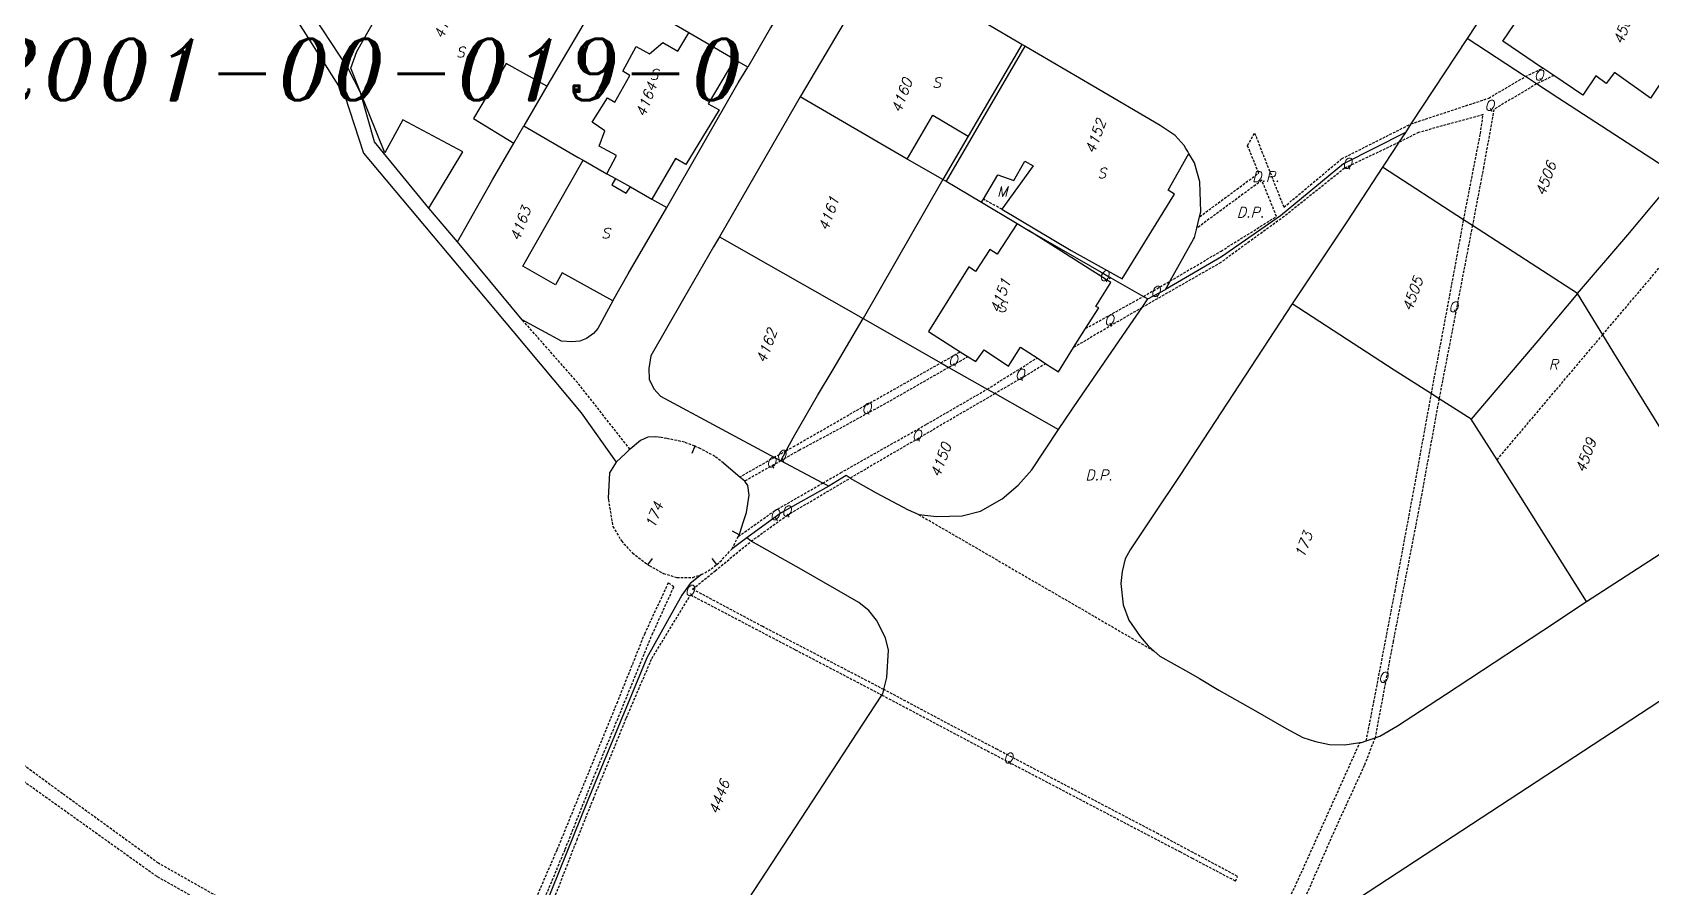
# Model space of a CAD drawing. Extents: x -334462 to -332769, y -29481 to -26664.
# Drawn here: x -333769.2 to -333611.1, y -29179.9 to -29096.4 of the extents above; entities that cross this region are included whole.
import ezdxf
from ezdxf.enums import TextEntityAlignment as Align

# ---------------------------------------------------------------- set-up
doc = ezdxf.new("R2010")
doc.units = 0
doc.header["$MEASUREMENT"] = 0
doc.linetypes.add('HIDDEN', pattern=[0.375, 0.25, -0.125])
for name, color, linetype in [('18', 7, 'CONTINUOUS'), ('DP$DIVIDING$LINE', 7, 'CONTINUOUS'), ('EASEMENT$BOUNDA$', 7, 'CONTINUOUS'), ('MAP$SHEET$BOUND$', 7, 'CONTINUOUS'), ('PARCEL$BOUNDARY', 7, 'CONTINUOUS'), ('PARCEL$NUMBER', 7, 'CONTINUOUS'), ('STRUC$$FOOTPRINT', 7, 'CONTINUOUS')]:
    doc.layers.add(name, color=color, linetype=linetype)
doc.styles.add('ITALICT', font='ITALICT', dxfattribs={"height": 0.2})

msp = doc.modelspace()

# ---------------------------------------------------------------- linework, layer by layer
at = {"layer": '18', "color": 2, "linetype": 'Continuous'}
for p, q in [((-333704.49, -29136.78), (-333704.77, -29137.48)), ((-333700.15, -29145.42), (-333700.82, -29145.08)), ((-333709.07, -29148.35), (-333708.61, -29147.75)), ((-333702.33, -29148.32), (-333702.8, -29147.73))]:
    msp.add_line(p, q, dxfattribs=at)
at = {"layer": 'DP$DIVIDING$LINE', "color": 30, "linetype": 'HIDDEN'}
msp.add_line((-333682.62, -29143.45), (-333659.64, -29156.78), dxfattribs=at)
at = {"layer": 'DP$DIVIDING$LINE', "color": 2, "linetype": 'HIDDEN'}
for points in [[(-333655.19, -29114.37), (-333649.42, -29110.1), (-333650.51, -29107.41), (-333649.82, -29106.2), (-333646.97, -29113.44), (-333641.32, -29108.71), (-333634.55, -29105.3)], [(-333658.06, -29120.64), (-333653.09, -29117.72), (-333647.68, -29114.34), (-333649.11, -29110.81), (-333655.47, -29115.49)], [(-333710.82, -29137.07), (-333715.93, -29130.57), (-333721.35, -29124.42)]]:
    msp.add_lwpolyline(points, dxfattribs=at)
at = {"layer": 'EASEMENT$BOUNDA$', "color": 3, "linetype": 'HIDDEN'}
for p, q in [((-333623.38, -29100.68), (-333621.68, -29099.85)), ((-333620.61, -29100.58), (-333622.28, -29101.4)), ((-333615.83, -29125.89), (-333603.88, -29111.79)), ((-333674.49, -29113.64), (-333676.31, -29112.65)), ((-333664.59, -29119.9), (-333664.99, -29120.08)), ((-333663.85, -29120.32), (-333664.27, -29120.54)), ((-333660.68, -29122.15), (-333658.06, -29120.64)), ((-333660.81, -29123.23), (-333667.49, -29127.13)), ((-333666.32, -29125.28), (-333660.68, -29122.15)), ((-333626.14, -29138.1), (-333615.83, -29125.89)), ((-333680.46, -29128.64), (-333678.56, -29127.55)), ((-333677.8, -29128.04), (-333679.68, -29129.08)), ((-333675.93, -29131.2), (-333671.06, -29128.16)), ((-333670.2, -29128.72), (-333675.17, -29131.64)), ((-333675.17, -29131.64), (-333689.32, -29139.9)), ((-333695.58, -29137.23), (-333696.71, -29137.87)), ((-333696.71, -29137.87), (-333700.08, -29139.79)), ((-333696.1, -29138.2), (-333699.6, -29140.18))]:
    msp.add_line(p, q, dxfattribs=at)
for points in [[(-333634.55, -29105.3), (-333626.96, -29102.79), (-333623.38, -29100.68)], [(-333622.28, -29101.4), (-333626.46, -29103.89), (-333627.46, -29109.52), (-333628.55, -29115.22)], [(-333629.41, -29114.67), (-333627.77, -29106.26), (-333627.51, -29104.4), (-333633.8, -29106.14), (-333635.73, -29107.1)], [(-333635.73, -29107.1), (-333641.04, -29109.64), (-333646.93, -29114.34), (-333650.32, -29116.79), (-333653.12, -29118.84), (-333660.81, -29123.23)], [(-333632.56, -29131.66), (-333630.26, -29119.38), (-333629.41, -29114.67)], [(-333628.55, -29115.22), (-333630.33, -29124.48), (-333631.81, -29132.14)], [(-333839.53, -29119.76), (-333825.56, -29129.64), (-333794.54, -29151.95), (-333780.12, -29162.27), (-333756.99, -29178.8), (-333733.57, -29191.96), (-333731.79, -29192.98), (-333726.27, -29195.75), (-333730.23, -29205.14), (-333732.75, -29211.35), (-333735.95, -29218.62), (-333740.65, -29227.06), (-333749.6, -29246), (-333754.16, -29255.58), (-333755.49, -29258.99), (-333760.15, -29266.15), (-333761.63, -29273.39)], [(-333679.68, -29129.08), (-333685.54, -29132.43), (-333690.78, -29135.3), (-333694.26, -29137.16), (-333696.1, -29138.2)], [(-333695.58, -29137.23), (-333694.86, -29136.82), (-333689.01, -29133.46), (-333680.46, -29128.64)], [(-333691.99, -29140.38), (-333690.26, -29139.38), (-333681.85, -29134.63), (-333675.93, -29131.2)], [(-333638.92, -29165.54), (-333638.18, -29161.78), (-333636.11, -29150.94), (-333633.92, -29139.19), (-333632.56, -29131.66)], [(-333631.81, -29132.14), (-333633.68, -29142.39), (-333636.29, -29155.83), (-333638.06, -29165.25)], [(-333700.23, -29145.56), (-333699.93, -29145.38), (-333696.74, -29143.11), (-333691.99, -29140.38)], [(-333698.98, -29146.05), (-333695.49, -29143.53), (-333689.32, -29139.9)], [(-333686.02, -29160.54), (-333697.86, -29154.39), (-333704.7, -29150.74), (-333702.5, -29148.94), (-333698.98, -29146.05)], [(-333735.49, -29219.05), (-333732.29, -29211.62), (-333730.25, -29206.87), (-333728.25, -29202.16), (-333727.27, -29199.79), (-333723.42, -29191.16), (-333720.43, -29184.02), (-333717.14, -29176.13), (-333714.21, -29168.76), (-333711.37, -29161.84), (-333708.65, -29155.15), (-333708.65, -29155.17), (-333706.53, -29150.51), (-333707.08, -29150.13), (-333709.38, -29155.06), (-333712.05, -29161.74), (-333717.96, -29176.22), (-333723.1, -29188.05), (-333725.73, -29194.45), (-333731.19, -29191.99), (-333740.73, -29186.63), (-333756.87, -29177.5), (-333766.22, -29170.72), (-333779.43, -29161.04)], [(-333710.37, -29197.94), (-333722.66, -29191.54), (-333721.41, -29188.98), (-333718.62, -29181.99), (-333715.99, -29175.21), (-333714.39, -29171.2), (-333711.17, -29163.31), (-333708.68, -29157.5), (-333704.91, -29151.29), (-333694.68, -29156.65), (-333686.21, -29161.08)], [(-333686.21, -29161.08), (-333675.92, -29166.53), (-333675.25, -29166.88), (-333657.12, -29176.37), (-333655.93, -29177), (-333651.68, -29179.24), (-333651.49, -29178.79), (-333655.83, -29176.46), (-333659.22, -29174.64), (-333674.94, -29166.4), (-333679.9, -29163.8), (-333686.02, -29160.54)], [(-333649.39, -29187.3), (-333645.28, -29178.48), (-333639.54, -29165.72)], [(-333638.06, -29165.25), (-333639.11, -29167.95), (-333642.09, -29174.46), (-333645.43, -29182.1), (-333643.24, -29183.24)]]:
    msp.add_lwpolyline(points, dxfattribs=at)
at = {"layer": 'PARCEL$BOUNDARY', "color": 7, "linetype": 'Continuous'}
for p, q in [((-333622.52, -29086.96), (-333629.06, -29096.96)), ((-333713.12, -29091.73), (-333718.94, -29101.62)), ((-333705.07, -29096.42), (-333713.12, -29091.73)), ((-333700.61, -29099.01), (-333705.07, -29096.42)), ((-333672.54, -29097.55), (-333677.78, -29106.51)), ((-333629.06, -29096.96), (-333634.55, -29105.3)), ((-333699.32, -29099.76), (-333700.61, -29099.01)), ((-333622.28, -29101.4), (-333623.38, -29100.68)), ((-333718.94, -29101.62), (-333721.18, -29105.48)), ((-333694.19, -29102.67), (-333702.06, -29116.33)), ((-333683.74, -29108.74), (-333694.19, -29102.67)), ((-333634.55, -29105.3), (-333635.09, -29106.13)), ((-333677.78, -29106.51), (-333680.25, -29110.72)), ((-333635.09, -29106.13), (-333635.73, -29107.1)), ((-333715.4, -29108.86), (-333713.08, -29110.17)), ((-333680.25, -29110.72), (-333683.74, -29108.74)), ((-333713.08, -29110.17), (-333712.23, -29110.64)), ((-333712.23, -29110.64), (-333710.77, -29111.46)), ((-333680.25, -29110.72), (-333688.05, -29124.29)), ((-333629.41, -29114.67), (-333637.33, -29109.52)), ((-333710.77, -29111.46), (-333708.68, -29112.64)), ((-333679.93, -29110.91), (-333676.49, -29112.96)), ((-333727.67, -29116.81), (-333730.46, -29113.53)), ((-333708.68, -29112.64), (-333707.22, -29113.46)), ((-333676.49, -29112.96), (-333673.01, -29115.03)), ((-333673.01, -29115.03), (-333671.94, -29115.67)), ((-333655.47, -29115.49), (-333655.19, -29114.37)), ((-333628.55, -29115.22), (-333629.41, -29114.67)), ((-333618.29, -29121.88), (-333628.55, -29115.22)), ((-333721.35, -29124.42), (-333727.67, -29116.81)), ((-333702.06, -29116.33), (-333688.05, -29124.29)), ((-333664.59, -29119.9), (-333663.85, -29120.32)), ((-333663.85, -29120.32), (-333660.68, -29122.15)), ((-333660.24, -29122.4), (-333658.53, -29121.47)), ((-333660.81, -29123.23), (-333660.24, -29122.4)), ((-333660.68, -29122.15), (-333660.24, -29122.4)), ((-333615.83, -29125.89), (-333618.29, -29121.88)), ((-333688.05, -29124.29), (-333680.46, -29128.64)), ((-333680.46, -29128.64), (-333679.68, -29129.08)), ((-333679.68, -29129.08), (-333675.93, -29131.2)), ((-333675.93, -29131.2), (-333675.17, -29131.64)), ((-333675.17, -29131.64), (-333668.97, -29135.14)), ((-333631.81, -29132.14), (-333632.56, -29131.66)), ((-333628.67, -29134.13), (-333631.81, -29132.14)), ((-333626.14, -29138.1), (-333628.67, -29134.13)), ((-333696.1, -29138.2), (-333695.58, -29137.23)), ((-333696.71, -29137.87), (-333696.1, -29138.2)), ((-333691.99, -29140.38), (-333696.1, -29138.2)), ((-333699.6, -29140.18), (-333700.08, -29139.79)), ((-333691.4, -29140.69), (-333691.99, -29140.38)), ((-333699.4, -29145.72), (-333700.85, -29146.8)), ((-333698.98, -29146.05), (-333699.4, -29145.72)), ((-333643.24, -29183.24), (-333603.33, -29157.09)), ((-333638.92, -29165.54), (-333638.06, -29165.25))]:
    msp.add_line(p, q, dxfattribs=at)
at = {"layer": 'PARCEL$BOUNDARY', "color": 2, "linetype": 'HIDDEN'}
msp.add_line((-333700.85, -29146.8), (-333700.23, -29145.56), dxfattribs=at)
at = {"layer": 'PARCEL$BOUNDARY', "color": 7, "linetype": 'Continuous'}
for points in [[(-333772.55, -29064.4), (-333764.96, -29059.51), (-333756.6, -29075.27), (-333753.75, -29080.38), (-333747.74, -29088.31), (-333742.51, -29096.5), (-333738.67, -29102.57), (-333736.83, -29108.16), (-333729.35, -29117.08), (-333722.25, -29125.55), (-333715.58, -29133.52), (-333712.18, -29138.32)], [(-333705.52, -29078.53), (-333698.84, -29082.4), (-333694.01, -29085.19), (-333693.39, -29085.8), (-333692.87, -29086.56), (-333692.69, -29087.5), (-333692.94, -29088.65), (-333693.66, -29089.97), (-333697.09, -29095.92), (-333699.32, -29099.76)], [(-333672.54, -29097.55), (-333679.65, -29093.39), (-333683.86, -29090.93), (-333684.03, -29090.88), (-333684.84, -29090.63), (-333685.67, -29090.6), (-333686.44, -29090.78), (-333687.23, -29091.26), (-333687.82, -29091.85), (-333694.19, -29102.67)], [(-333737.13, -29102.25), (-333738.37, -29099.83), (-333741.61, -29094.88)], [(-333672.27, -29097.71), (-333672.29, -29097.69), (-333672.54, -29097.55)], [(-333656.24, -29108.18), (-333656.35, -29108), (-333656.53, -29107.71), (-333656.71, -29107.42), (-333657.59, -29106.43), (-333659.03, -29105.46), (-333665.58, -29101.62), (-333672.27, -29097.71)], [(-333623.38, -29100.68), (-333623.39, -29100.67), (-333629.06, -29096.96)], [(-333707.22, -29113.46), (-333700.26, -29101.3), (-333699.32, -29099.76)], [(-333730.46, -29113.53), (-333735.78, -29107.07), (-333737.13, -29102.25)], [(-333608.51, -29110.35), (-333620.2, -29102.76), (-333622.28, -29101.4)], [(-333722.17, -29107.2), (-333722.15, -29107.17), (-333721.18, -29105.48)], [(-333721.18, -29105.48), (-333715.89, -29108.59), (-333715.4, -29108.86)], [(-333727.67, -29116.81), (-333724.23, -29110.77), (-333722.17, -29107.2)], [(-333635.09, -29106.13), (-333641.13, -29109.21), (-333647.29, -29114.29), (-333653.04, -29118.29), (-333658.53, -29121.47)], [(-333635.73, -29107.1), (-333636.26, -29107.9), (-333637.33, -29109.52)], [(-333655.19, -29114.37), (-333655.08, -29113.9), (-333655.18, -29110.97), (-333655.68, -29109.11), (-333656.24, -29108.18)], [(-333680.25, -29110.72), (-333680.02, -29110.85), (-333679.93, -29110.91)], [(-333637.33, -29109.52), (-333640.75, -29114.77), (-333646.14, -29122.87)], [(-333618.29, -29121.88), (-333613.37, -29116.12), (-333608.51, -29110.35)], [(-333712.49, -29122.58), (-333710.99, -29119.96), (-333707.22, -29113.46)], [(-333658.06, -29120.64), (-333655.78, -29116.57), (-333655.69, -29116.41), (-333655.47, -29115.49)], [(-333702.06, -29116.33), (-333702.66, -29117.31), (-333705.6, -29122.38), (-333708.78, -29127.95), (-333708.99, -29129.2), (-333708.94, -29130.24), (-333708.5, -29131.16), (-333707.83, -29131.9), (-333696.71, -29137.87)], [(-333671.94, -29115.67), (-333671.54, -29115.9), (-333664.59, -29119.9)], [(-333658.53, -29121.47), (-333658.14, -29120.78), (-333658.06, -29120.64)], [(-333712.49, -29122.58), (-333713.95, -29125.28), (-333714.37, -29125.78), (-333715.06, -29126.25), (-333715.73, -29126.53), (-333716.5, -29126.6), (-333717.49, -29126.51), (-333721.35, -29124.42)], [(-333668.97, -29135.14), (-333666.97, -29132.21), (-333661.69, -29124.5), (-333660.81, -29123.23)], [(-333646.14, -29122.87), (-333657.12, -29139.64), (-333659.62, -29143.37), (-333661.97, -29146.88), (-333662.47, -29147.76), (-333662.76, -29149.02), (-333662.9, -29150.18), (-333662.67, -29152.28), (-333662.1, -29153.75), (-333661.01, -29155.37), (-333660.22, -29156.28), (-333659.64, -29156.78)], [(-333632.56, -29131.66), (-333636.2, -29129.36), (-333646.14, -29122.87)], [(-333618.29, -29121.88), (-333622.16, -29126.49), (-333628.67, -29134.13)], [(-333695.58, -29137.23), (-333695.24, -29136.61), (-333694.72, -29135.65), (-333692.49, -29131.84), (-333690.98, -29129.3), (-333688.05, -29124.29)], [(-333604.78, -29143.78), (-333607.06, -29140.16), (-333610.36, -29134.77), (-333614.48, -29128.08), (-333615.83, -29125.89)], [(-333707.76, -29135.94), (-333708.34, -29135.86), (-333709.07, -29135.9), (-333709.8, -29136.23), (-333710.8, -29137.06), (-333710.82, -29137.07)], [(-333682.62, -29143.45), (-333680.85, -29143.64), (-333678.37, -29143.58), (-333676.58, -29143.13), (-333674.48, -29141.9), (-333672.9, -29140.58), (-333671.56, -29139.07), (-333668.97, -29135.14)], [(-333710.82, -29137.07), (-333711.22, -29137.45), (-333712.18, -29138.32)], [(-333712.18, -29138.32), (-333712.83, -29139.38), (-333712.95, -29141.85)], [(-333700.08, -29139.79), (-333700.98, -29139.04), (-333701.7, -29138.44)], [(-333617.41, -29151.95), (-333623.81, -29141.76), (-333626.14, -29138.1)], [(-333700.08, -29145.27), (-333699.72, -29144.13), (-333699.44, -29143.24), (-333699.19, -29141.55), (-333699.3, -29140.6), (-333699.6, -29140.18)], [(-333691.4, -29140.69), (-333696.05, -29143.28), (-333699.4, -29145.72)], [(-333689.32, -29139.9), (-333689.69, -29139.65), (-333691.4, -29140.69)], [(-333689.32, -29139.9), (-333686.78, -29141.32), (-333683.65, -29142.99), (-333682.62, -29143.45)], [(-333617.41, -29151.95), (-333606.91, -29145.13), (-333604.78, -29143.78)], [(-333686.02, -29160.54), (-333685.72, -29159.37), (-333685.57, -29156.68), (-333685.85, -29155.5), (-333686.76, -29153.76), (-333687.48, -29152.81), (-333687.78, -29152.58), (-333688.47, -29152.05), (-333694.06, -29148.83), (-333698.98, -29146.05)], [(-333703.84, -29149.32), (-333704.94, -29150.19), (-333705.77, -29151.31), (-333709.17, -29157.45), (-333714.93, -29171.34), (-333719.84, -29183.52), (-333721.76, -29188.29), (-333724.29, -29194.31), (-333727.92, -29202.13), (-333729.29, -29205.43), (-333729.31, -29205.45), (-333730.66, -29208.87), (-333731.88, -29211.86)], [(-333638.06, -29165.25), (-333637.59, -29165.09), (-333635.87, -29164.09), (-333631.19, -29161.03), (-333621.68, -29154.78), (-333617.41, -29151.95)], [(-333659.64, -29156.78), (-333659.06, -29157.28), (-333656.27, -29158.84), (-333655.2, -29159.47), (-333653.31, -29160.59), (-333649.96, -29162.49), (-333646.73, -29164.35), (-333645.11, -29165.23), (-333643.88, -29165.6), (-333642.5, -29165.92), (-333641.02, -29165.94), (-333639.54, -29165.72)], [(-333710.37, -29197.94), (-333710.08, -29197.51), (-333707.83, -29194.09), (-333704.27, -29188.71), (-333702.06, -29185.3), (-333699.8, -29181.86), (-333695.24, -29174.89), (-333692.42, -29170.56), (-333688.64, -29164.77), (-333686.21, -29161.08)], [(-333686.21, -29161.08), (-333686.13, -29160.97), (-333686.02, -29160.54)], [(-333639.54, -29165.72), (-333639.39, -29165.7), (-333638.92, -29165.54)]]:
    msp.add_lwpolyline(points, dxfattribs=at)
at = {"layer": 'PARCEL$BOUNDARY', "color": 2, "linetype": 'HIDDEN'}
for points in [[(-333701.7, -29138.44), (-333702.52, -29137.77), (-333703.96, -29137), (-333704.49, -29136.78), (-333705.49, -29136.38), (-333707.09, -29136.05), (-333707.22, -29136.03), (-333707.76, -29135.94)], [(-333712.95, -29141.85), (-333712.93, -29141.99), (-333712.49, -29144.61), (-333711.66, -29146.02), (-333710.58, -29147.2), (-333709.07, -29148.35), (-333708.95, -29148.43), (-333707.56, -29149.2), (-333706.24, -29149.6), (-333704.68, -29149.59), (-333703.84, -29149.32)], [(-333700.23, -29145.56), (-333700.15, -29145.42), (-333700.08, -29145.27)], [(-333703.84, -29149.32), (-333702.89, -29148.76), (-333702.33, -29148.32), (-333702.03, -29148.08), (-333700.85, -29146.8)]]:
    msp.add_lwpolyline(points, dxfattribs=at)
at = {"layer": 'STRUC$$FOOTPRINT', "color": 1, "linetype": 'Continuous'}
for p, q in [((-333672.27, -29097.71), (-333679.93, -29110.91)), ((-333620.61, -29100.58), (-333621.68, -29099.85)), ((-333676.49, -29112.96), (-333676.31, -29112.65)), ((-333664.99, -29120.08), (-333671.94, -29115.67)), ((-333664.27, -29120.54), (-333664.99, -29120.08)), ((-333667.49, -29127.13), (-333666.32, -29125.28)), ((-333678.56, -29127.55), (-333677.8, -29128.04)), ((-333671.06, -29128.16), (-333670.2, -29128.72))]:
    msp.add_line(p, q, dxfattribs=at)
for points in [[(-333737.13, -29102.25), (-333738.09, -29099.86), (-333737.49, -29098.22), (-333728.67, -29082.65)], [(-333621.68, -29099.85), (-333621.69, -29099.85), (-333625.57, -29097.22), (-333618.89, -29087.33), (-333607.9, -29094.64), (-333608.4, -29095.37), (-333604.63, -29097.82), (-333606.15, -29100.1), (-333607.11, -29099.4), (-333608.59, -29101.64), (-333609.78, -29100.73), (-333611.16, -29102.78), (-333614.68, -29100.28), (-333615.48, -29101.35), (-333616.51, -29100.61), (-333617.77, -29102.5), (-333620.61, -29100.58)], [(-333713.08, -29110.17), (-333712.15, -29108.38), (-333713.83, -29107.48), (-333713.27, -29105.97), (-333714.5, -29105.13), (-333713.02, -29102.75), (-333712.3, -29103.18), (-333710.82, -29100.57), (-333711.53, -29100.16), (-333710.2, -29097.76), (-333708.9, -29098.45), (-333707.6, -29097.35), (-333706.15, -29098.19), (-333705.07, -29096.42)], [(-333718.94, -29101.62), (-333722.9, -29099.39), (-333726.11, -29104.77), (-333722.17, -29107.2)], [(-333700.61, -29099.01), (-333703.17, -29103.33), (-333702.11, -29103.92), (-333705.36, -29109.27), (-333706.38, -29108.68), (-333708.68, -29112.64)], [(-333730.46, -29113.53), (-333727.15, -29108.03), (-333732.99, -29104.91), (-333734.77, -29108.12), (-333737.13, -29102.25)], [(-333683.74, -29108.74), (-333681.25, -29104.45), (-333677.78, -29106.51)], [(-333712.49, -29122.58), (-333717.44, -29119.84), (-333718.1, -29121.01), (-333721.28, -29119.2), (-333715.4, -29108.86)], [(-333676.31, -29112.65), (-333674.89, -29110.28), (-333673.34, -29110.82), (-333672.26, -29108.93), (-333671.43, -29109.39), (-333674.49, -29113.64)], [(-333674.49, -29113.64), (-333667.72, -29117.67), (-333662.74, -29120.42), (-333657.65, -29112.15), (-333658.27, -29111.76), (-333656.24, -29108.18)], [(-333712.23, -29110.64), (-333712.6, -29111.25), (-333711.18, -29112.06), (-333710.77, -29111.46)], [(-333673.01, -29115.03), (-333674.97, -29118.01), (-333675.68, -29117.58), (-333677.08, -29119.73), (-333677.73, -29119.25), (-333681.67, -29125.57), (-333678.56, -29127.55)], [(-333666.32, -29125.28), (-333665.04, -29123.26), (-333665.31, -29123.15), (-333663.86, -29120.8), (-333664.27, -29120.54)], [(-333677.8, -29128.04), (-333677.04, -29128.52), (-333676.23, -29127.37), (-333673.85, -29128.96), (-333672.68, -29127.12), (-333671.06, -29128.16)], [(-333670.2, -29128.72), (-333668.98, -29129.5), (-333667.49, -29127.13)]]:
    msp.add_lwpolyline(points, dxfattribs=at)

# ---------------------------------------------------------------- texts
at = {"layer": 'DP$DIVIDING$LINE', "color": 4, "linetype": 'Continuous', "style": 'ITALICT'}
msp.add_text('D.P.', height=1, dxfattribs=at).set_placement((-333648.73, -29110.45), align=Align.MIDDLE)
at = {"layer": 'DP$DIVIDING$LINE', "color": 2, "linetype": 'Continuous', "style": 'ITALICT'}
for p in [(-333650.22, -29113.93), (-333665.02, -29139.6)]:
    msp.add_text('D.P.', height=1, dxfattribs=at).set_placement(p, align=Align.MIDDLE)
at = {"layer": 'EASEMENT$BOUNDA$', "color": 3, "linetype": 'Continuous', "style": 'ITALICT'}
for s, p in [('Q', (-333622.07, -29100.59)), ('Q', (-333626.91, -29103.53)), ('Q', (-333640.81, -29109.19)), ('M', (-333674.45, -29111.9)), ('Q', (-333664.53, -29120.18)), ('Q', (-333659.53, -29121.71)), ('Q', (-333630.43, -29123.21)), ('Q', (-333664.05, -29124.5)), ('Q', (-333679.29, -29128.41)), ('Q', (-333672.76, -29129.8)), ('R', (-333620.64, -29128.8)), ('Q', (-333687.73, -29133.12)), ('Q', (-333682.83, -29135.75)), ('Q', (-333696.06, -29137.72)), ('Q', (-333697.05, -29138.37)), ('Q', (-333696.7, -29143.51)), ('Q', (-333695.56, -29143.15)), ('Q', (-333705, -29150.9)), ('Q', (-333637.28, -29159.39)), ('Q', (-333673.91, -29167.27))]:
    msp.add_text(s, height=1, dxfattribs=at).set_placement(p, align=Align.MIDDLE)
at = {"layer": 'MAP$SHEET$BOUND$', "color": 6, "linetype": 'Continuous', "style": 'ITALICT'}
msp.add_text('232001-00-019-0', height=6, dxfattribs=at).set_placement((-333742, -29100), align=Align.MIDDLE)
at = {"layer": 'PARCEL$NUMBER', "color": 7, "linetype": 'Continuous', "style": 'ITALICT'}
for s, p in [('4174', (-333728.95, -29095.31)), ('4507', (-333613.78, -29095.85)), ('4164', (-333709.23, -29102.94)), ('4160', (-333684.27, -29102.54)), ('4152', (-333665.35, -29106.52)), ('4506', (-333621.39, -29110.66)), ('4163', (-333721.51, -29115.05)), ('4161', (-333691.4, -29114.07)), ('4505', (-333634.39, -29121.92)), ('4151', (-333674.65, -29122.08)), ('4162', (-333697.48, -29126.99)), ('4509', (-333617.49, -29137.68)), ('4150', (-333680.46, -29138.14)), ('174', (-333708.45, -29143.52)), ('173', (-333645.03, -29146.4)), ('4446', (-333702.11, -29171.04))]:
    msp.add_text(s, height=1, rotation=69.9224, dxfattribs=at).set_placement(p, align=Align.MIDDLE)
at = {"layer": 'STRUC$$FOOTPRINT', "color": 1, "linetype": 'Continuous', "style": 'ITALICT'}
for p in [(-333727.38, -29098.29), (-333708.47, -29100.47), (-333680.87, -29101.26), (-333664.74, -29110.1), (-333713.2, -29115.97), (-333674.46, -29123.17)]:
    msp.add_text('S', height=1, dxfattribs=at).set_placement(p, align=Align.MIDDLE)

doc.saveas('drawing.dxf')
